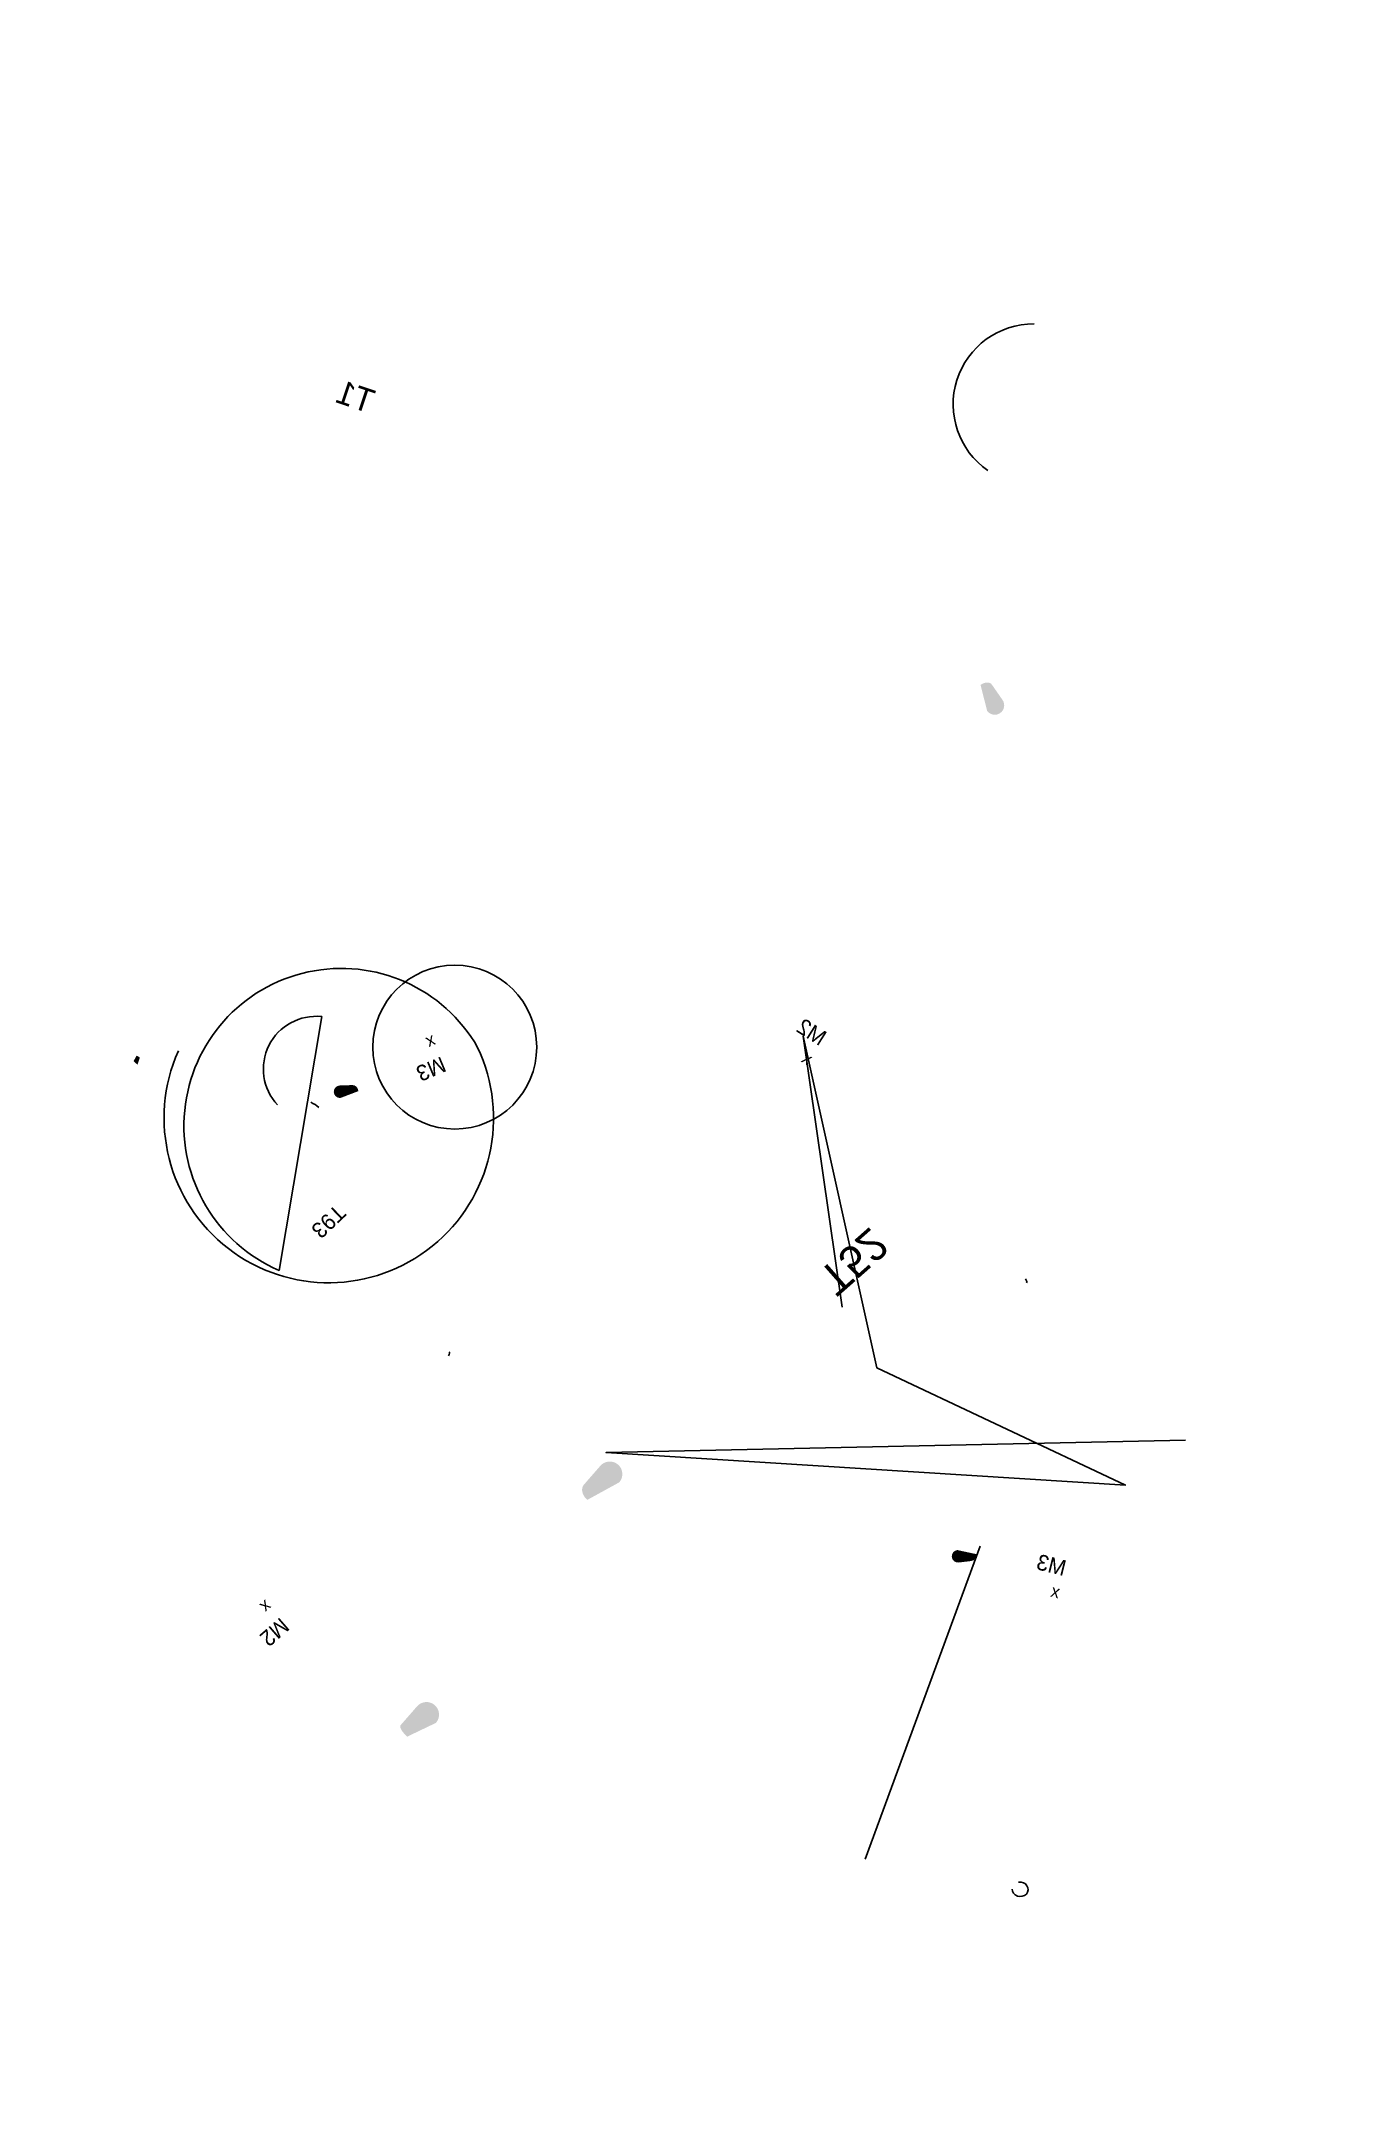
# Model space of a CAD drawing. Header units: millimetres. Extents: x -51 to 158, y -160 to 170.
import ezdxf

# ---------------------------------------------------------------- set-up
doc = ezdxf.new("R2010")
doc.units = ezdxf.units.MM

# ---------------------------------------------------------------- blocks, each defined once
blk = doc.blocks.new('B2', base_point=(3.37, 0.47))
h = blk.add_hatch(color=7)
edge = h.paths.add_edge_path()
edge.add_line((12.63, -24), (14.63, -24))
edge.add_arc((14.63, -23), 1, -90, 90)
edge.add_ellipse((12.63, -23), major_axis=(0, 1), ratio=0.645013, start_angle=90, end_angle=270)
blk.add_circle((11.74, 44.81), 8.7)
blk.add_arc((-9.28, -44.59), 8.53, -290.6816, -144.7642)
at = {"extrusion": (0.01, 0.005, 1)}
blk.add_text('T1', height=2.5, rotation=143.2771, dxfattribs=at).set_placement((-48.71, 13.94))
blk = doc.blocks.new('B0', base_point=(0.16, -0.42))
h = blk.add_hatch(color=7)
edge = h.paths.add_edge_path()
edge.add_line((-34.68, -37.17), (-32.68, -37.17))
edge.add_arc((-32.68, -36.17), 1, -90, 90)
edge.add_ellipse((-34.68, -36.17), major_axis=(0, 1), ratio=0.914012, start_angle=90, end_angle=270)
blk.add_ellipse((-43.61, 11.48), major_axis=(-5.07, -5.7), ratio=0.119641, start_param=-0.391775, end_param=6.27986)
at = {"insert": (-21.99, 49), "char_height": 2.5, "attachment_point": 1, "rotation": 39.1242}
blk.add_mtext('M2\\P{\\H2;x}', dxfattribs=at)
at = {"extrusion": (0.01, 0.005, 1), "insert": (-49.92, -38.96), "char_height": 2.5, "attachment_point": 1, "rotation": 20.8609}
blk.add_mtext('M3\\P{\\H2;x}', dxfattribs=at)
blk = doc.blocks.new('B1', base_point=(-0.52, -0.47))
h = blk.add_hatch(color=7)
edge = h.paths.add_edge_path()
edge.add_line((-33.36, -4.46), (-31.36, -4.46))
edge.add_arc((-31.36, -3.46), 1, -90, 90)
edge.add_ellipse((-33.36, -3.46), major_axis=(0, 1), ratio=0.327383, start_angle=90, end_angle=270)
h = blk.add_hatch(color=7)
edge = h.paths.add_edge_path()
edge.add_line((-9.33, -6.06), (-7.33, -6.06))
edge.add_arc((-7.33, -5.06), 1, -90, 90)
edge.add_ellipse((-9.33, -5.06), major_axis=(0, 1), ratio=0.729299, start_angle=90, end_angle=270)
blk.add_line((-17.03, 30.43), (7.76, 20.94, 2.42))
blk.add_lwpolyline([(14.86, 0.15), (29.06, -16.38), (13.04, 5.39), (19.03, 26.45), (-6.24, -6.41), (24.87, 27.69)])
blk.add_ellipse((-10.72, 41.31), major_axis=(-0.355, -0.525), ratio=0.907434, start_param=-5.031861, end_param=-0.100401)
blk.add_text('T52', height=2.5, rotation=7.4192).set_placement((15.49, -3.17))

msp = doc.modelspace()

# ---------------------------------------------------------------- linework, layer by layer
msp.add_lwpolyline([(-13.88, 0.3, -0.691615), (-6.82, 14.37), (-13.6, -26.04, -1.387312), (18.03, 9.47, -1.560232), (-29.66, 8.91)], format="xyb")
msp.add_arc((-11.13, -4.7), 6.01, -309.9155, 64.4827)
at = {"extrusion": (-0.570541, 0.323251, 0.999691)}
msp.add_solid([(10.8, -42.58), (11.8, -42.58), (10.8, -41.88), (12, -41.58)], dxfattribs=at)

# ---------------------------------------------------------------- block references
for name, p, xscale, yscale, rotation in [('B2', (61.87, 57.74), 1.5, -1.5, 304.75777772433906), ('B0', (-35.53, -34.42), -1, -1, 1.901735295715259), ('B1', (54.96, -54.26), 2, -2, 48.86304961285595)]:
    msp.add_blockref(name, p, dxfattribs=dict(xscale=xscale, yscale=yscale, rotation=rotation))
at = {"xscale": -1, "rotation": 6.787391664218556}
msp.add_blockref('B0', (57.73, -39.95), dxfattribs=at)

# ---------------------------------------------------------------- texts
msp.add_text('T93', height=2.5, rotation=223.6133).set_placement((-4.5, -15.37))

doc.saveas('drawing.dxf')
